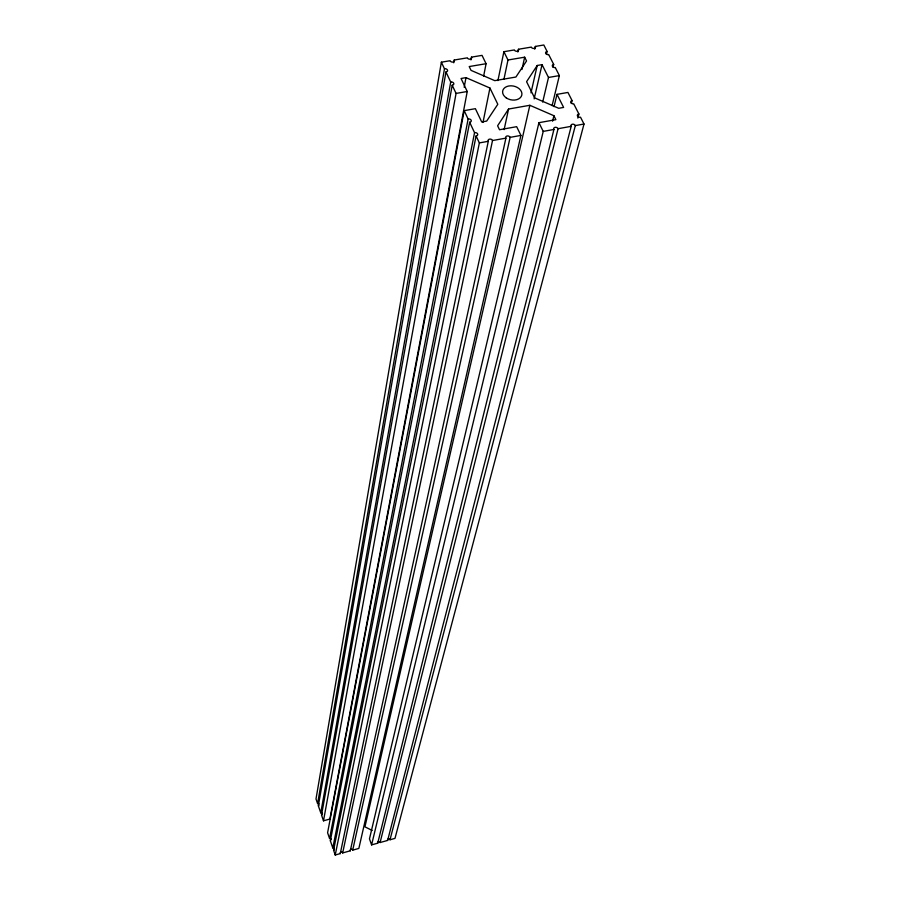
<?xml version="1.0" encoding="UTF-8"?>
<svg xmlns="http://www.w3.org/2000/svg" width="900" height="900" viewBox="0 0 900 900"><rect width="100%" height="100%" fill="white"/><g stroke="black" fill="none" stroke-linecap="round" stroke-linejoin="round"><path stroke-width="1.35" d="M483.637 76.117L486.079 63.709L482.029 55.373L471.454 57.139A2.216 1.575 11.1 0 1 470.205 59.164A2.216 1.575 11.1 0 1 467.348 57.836L454.23 60.03A2.228 1.575 10.7 0 1 452.959 62.066A2.228 1.575 10.7 0 1 450.09 60.727L441.36 62.19L316.001 798.975L317.599 803.621A1.249 1.147 8.6 0 1 319.106 804.082M317.599 803.621L444.476 68.805L441.36 62.19M322.493 813.938A1.26 1.159 8.9 0 0 320.771 812.857L318.353 805.826L445.961 71.966A2.228 1.597 10.6 0 0 447.457 70.009A2.228 1.597 10.6 0 0 444.476 68.805M453.735 62.797L454.23 60.03M320.771 812.857L450.709 82.024L445.961 71.966M331.256 839.306A1.26 1.17 10.1 0 0 329.58 838.541L327.6 832.759L464.175 110.644L475.391 108.675L481.702 121.961L486.697 121.073L497.801 104.288L489.938 88.031L465.986 77.636L461.059 78.48L467.235 91.496L329.873 819.067L323.494 820.811L321.536 815.085L452.205 85.207A2.239 1.609 10.8 0 0 453.701 83.228A2.239 1.609 10.8 0 0 450.709 82.024M323.494 820.811L456.064 93.42L452.205 85.207M464.186 87.3L465.986 77.636M470.936 59.906L471.454 57.139M329.58 838.541L468.113 119.002L464.175 110.644M334.339 848.441A1.271 1.181 10.6 0 0 332.809 847.969L330.345 840.791L469.642 122.254A2.272 1.654 11.3 0 0 471.15 120.229A2.272 1.654 11.3 0 0 468.113 119.002M332.809 847.969L474.548 132.671L469.642 122.254M554.029 106.65L557.021 94.365L567.934 92.441L572.096 100.62A2.239 1.597 13.6 0 0 570.859 102.589A2.239 1.597 13.6 0 0 573.716 103.826L578.903 114.008A2.25 1.609 13.8 0 0 577.508 116.01A2.25 1.609 13.8 0 0 580.534 117.225L583.999 124.031L394.988 838.384L390.004 839.768A1.26 1.159 15.9 0 0 388.384 838.89A1.26 1.159 15.9 0 0 387.641 840.431L380.104 842.524A1.26 1.17 15 0 0 378.484 841.646A1.26 1.17 15 0 0 377.719 843.188L371.599 844.886L369.473 838.879L538.931 122.681L555.874 119.655L553.916 115.729L529.852 105.289L508.579 109.035L497.61 125.775L499.511 129.746L516.656 126.675L520.909 135.416L358.853 848.43L352.699 850.14A1.271 1.181 12.5 0 0 351.079 849.251A1.271 1.181 12.5 0 0 350.303 850.804L342.686 852.93A1.271 1.181 11.5 0 0 341.066 852.041A1.271 1.181 11.5 0 0 340.29 853.594L335.228 855L333.585 850.23L476.089 135.956A2.284 1.665 11.5 0 0 477.596 133.909A2.284 1.665 11.5 0 0 474.548 132.671M482.996 122.422L489.938 88.031M335.228 855L479.363 142.909L476.089 135.956M497.925 80.595L503.887 51.705L514.35 49.939A2.205 1.552 12.1 0 0 517.207 51.266A2.205 1.552 12.1 0 0 518.411 49.264L531.281 47.104A2.194 1.541 12.4 0 0 534.139 48.42A2.194 1.541 12.4 0 0 535.32 46.429L543.814 45L547.11 51.48L546.48 54.225M340.29 853.594L488.284 141.3A2.284 1.665 11.9 0 1 489.555 139.14A2.284 1.665 11.9 0 1 492.514 140.535L505.901 138.127A2.272 1.654 12.3 0 1 507.161 135.979A2.272 1.654 12.3 0 1 510.109 137.362L520.909 135.416M503.955 79.234L507.983 59.996L503.887 51.705M342.686 852.93L492.514 140.535M517.826 52.009L518.411 49.264M504.124 129.645L508.579 109.035M350.303 850.804L505.901 138.127M521.955 69.525L524.655 57.184L507.983 59.996M352.699 850.14L510.109 137.362M534.712 49.174L535.32 46.429M530.977 92.869L537.21 65.486L542.036 64.654L548.494 77.468L542.689 102.082M529.852 105.289L364.939 826.83L372.184 830.452M534.15 98.899L542.036 64.654M553.039 67.151L553.691 64.418L548.685 54.574A2.194 1.552 12.8 0 1 545.726 53.392A2.194 1.552 12.8 0 1 547.11 51.48M371.599 844.886L543.229 131.389L538.931 122.681M552.094 105.626L559.373 75.589L555.278 67.545A2.205 1.564 13 0 1 552.454 66.33A2.205 1.564 13 0 1 553.691 64.418M552.589 121.185L553.916 115.729M377.719 843.188L553.916 129.465A2.261 1.631 13.4 0 1 555.109 127.339A2.261 1.631 13.4 0 1 558.056 128.711L571.196 126.337A2.25 1.631 13.8 0 1 572.377 124.222A2.25 1.631 13.8 0 1 575.325 125.595L583.999 124.031M380.104 842.524L558.056 128.711M571.399 103.343L572.096 100.62M387.641 840.431L571.196 126.337M390.004 839.768L575.325 125.595M577.845 118.08L578.903 114.008M537.21 65.486L526.579 81.698L534.589 97.841L558.72 108.293L563.614 107.426L557.021 94.365M479.363 142.909L488.284 141.3M543.229 131.389L553.916 129.465M456.064 93.42L467.235 91.496M548.494 77.468L559.373 75.589M486.079 63.709L469.215 66.555L471.037 70.369L494.786 80.651L515.914 77.029L526.545 60.953L524.655 57.184M334.395 849.679A1.271 1.181 10.6 0 1 333.585 850.23M330.671 840.679A1.26 1.17 10.1 0 1 330.345 840.791M321.851 814.972A1.26 1.159 8.9 0 1 321.536 815.085M318.949 805.534A1.249 1.147 8.6 0 1 318.353 805.826M506.16 97.819A9.776 6.997 12.2 0 0 521.809 95.051A9.776 6.997 12.2 0 0 508.826 85.984A9.776 6.997 12.2 0 0 506.16 97.819"/></g></svg>
